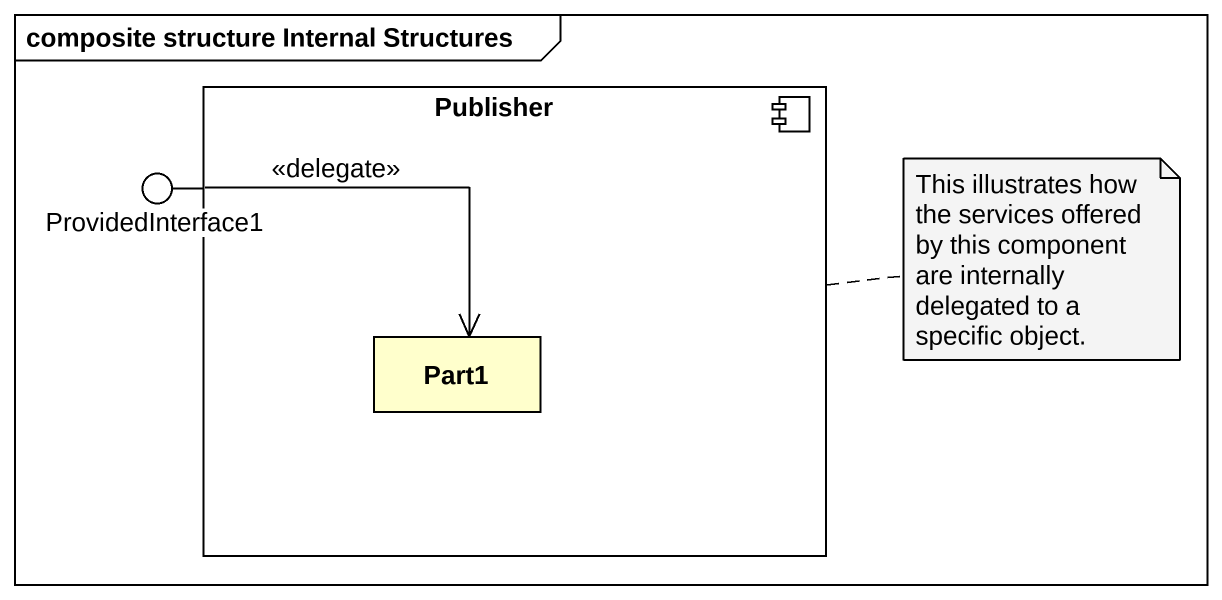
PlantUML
@startuml
mainframe composite structure Internal Structures
component Publisher {
  rectangle Part1
}
() ProvidedInterface1
Publisher -left- ProvidedInterface1
ProvidedInterface1 --> Part1 : <<delegate>>
note right of Publisher : This illustrates how the services offered by this component are internally delegated to a specific object.
@enduml
